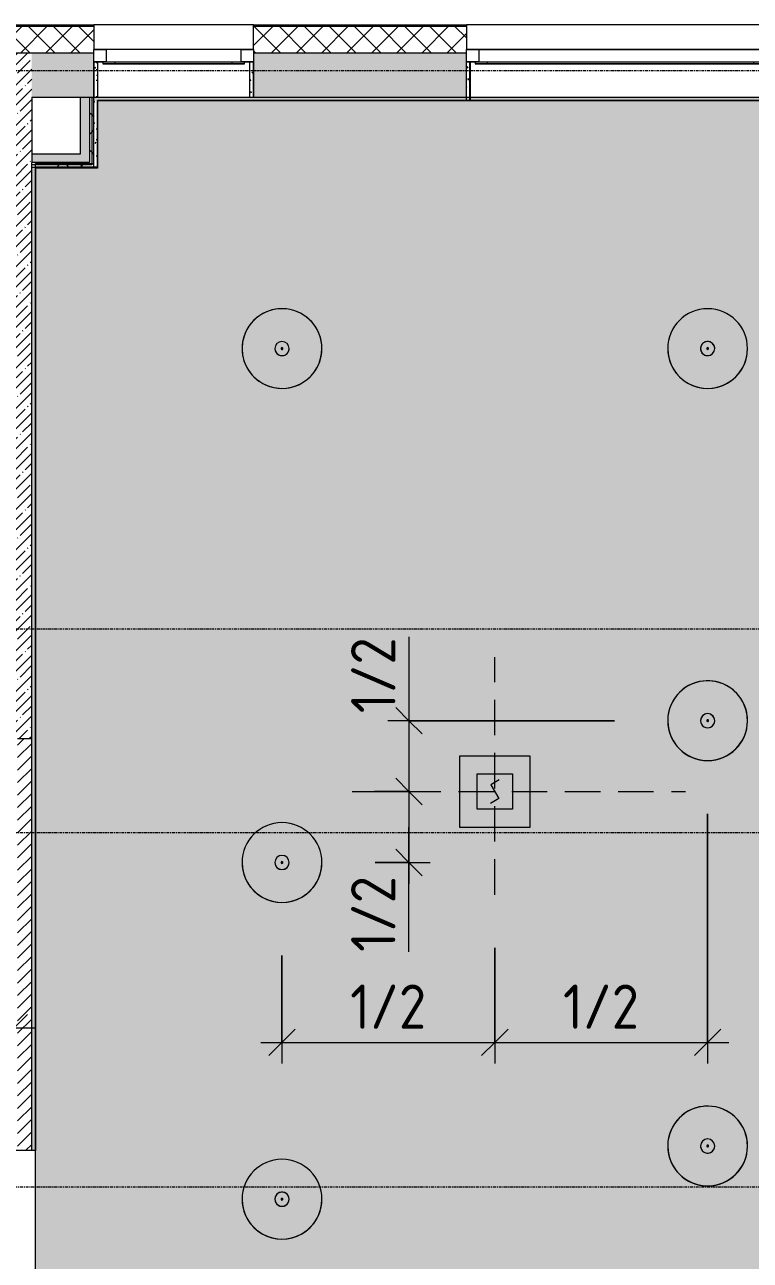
# Model space of a CAD drawing. Header units: millimetres. Extents: x 81548 to 272142, y -8553 to 29000.
# Drawn here: x 100760 to 104851, y 14586 to 21558 of the extents above; entities that cross this region are included whole.
import ezdxf

# ---------------------------------------------------------------- set-up
doc = ezdxf.new("R2010")
doc.units = ezdxf.units.MM
doc.linetypes.add('ADSK_Штрих_ш2 п1', pattern=[300, 200, -100])
doc.linetypes.add('Осевая', pattern=[31.75, 6.35, -4.7625, 15.875, -4.7625])
for name, color, linetype, lineweight in [('A-ANNO-DIMS', 7, 'Continuous', 9), ('A-ANNO-DIMS-100', 7, 'Continuous', 9), ('A-DETL', 7, 'Continuous', 9), ('A-DETL-1', 7, 'ADSK_Штрих_ш2 п1', 9), ('A-GLAZ', 7, 'Continuous', 9), ('A-GLAZ-1', 7, 'Continuous', 13), ('A-WALL', 7, 'Continuous', 9), ('I-WALL', 7, 'Continuous', 9), ('Оси-2', 7, 'Осевая', 9)]:
    doc.layers.add(name, color=color, linetype=linetype, lineweight=lineweight)
for name, color, linetype, lineweight, true_color in [('A-CLNG-1', 7, 'Continuous', 9, 0xeaeaea), ('A-WALL-1', 7, 'Continuous', 9, 0x3c3c3c), ('A-WALL-2', 7, 'Continuous', 9, 0x535353), ('A-WALL-FNSH-1', 7, 'Continuous', 9, 0x3c3c3c), ('E-LITE-EQPM-1', 7, 'Continuous', 9, 0xff8080), ('I-WALL-1', 7, 'Continuous', 9, 0x535353)]:
    doc.layers.add(name, color=color, linetype=linetype, lineweight=lineweight, true_color=true_color)
doc.layers.add('A-CLNG-PATT-1', color=7, linetype='Continuous', lineweight=9, transparency=1)
doc.styles.add('ISOCPEUR', font='isocpeur.ttf', dxfattribs={"width": 0.9, "height": 250})
doc.dimstyles.new('ISO-2_5_0_9К_БОЛЬШОЙ', dxfattribs={"dimscale": 304.8, "dimtxt": 248.995294, "dimasz": 0.492126, "dimexe": 0.393701, "dimexo": 0.984252, "dimgap": 0, "dimtad": 1, "dimdec": 0, "dimrnd": 10, "dimzin": 0, "dimdsep": 46, "dimtxsty": 'ISOCPEUR', "dimblk1": 'OBLIQUE', "dimblk2": 'OBLIQUE', "dimsah": 1, "dimcen": 0.09, "dimdle": 0.393701, "dimazin": 0, "dimtfac": 1, "dimtdec": 4, "dimtix": 1, "dimtmove": 0, "dimatfit": 3, "dimfxl": 1, "dimtvp": 1, "dimtolj": 1, "dimtzin": 0, "dimarcsym": 2})
doc.dimstyles.new('ISO-2_5_0_9К_БОЛЬШОЙ_1', dxfattribs={"dimscale": 304.8, "dimtxt": 248.995294, "dimasz": 0.492126, "dimexe": 0.393701, "dimexo": 0.984252, "dimgap": 0, "dimtad": 1, "dimdec": 0, "dimrnd": 10, "dimzin": 0, "dimdsep": 46, "dimtxsty": 'ISOCPEUR', "dimblk1": 'OBLIQUE', "dimblk2": 'OBLIQUE', "dimsah": 1, "dimcen": 0.09, "dimdle": 0.393701, "dimazin": 0, "dimtfac": 1, "dimtdec": 4, "dimtix": 1, "dimtmove": 1, "dimatfit": 3, "dimfxl": 1, "dimtvp": 1, "dimtolj": 1, "dimtzin": 0, "dimarcsym": 2})
pattern_1 = [(45, (0, 0), (-57.024626, 57.024626), []), (45, (57.025, 0), (-57.024626, 57.024626), [100.806, -20.161, 3.353, -16.808])]
pattern_2 = [(0, (0, 0), (121.92, 30.48), [10.058, -81.382, 10.058, -81.382, -487.68]), (0, (0, 0), (121.92, 30.48), [-182.88, 10.058, -172.822, 10.058, -81.382, -213.36]), (0, (0, 0), (121.92, 30.48), [-457.2, 10.058, -50.902, 10.058, -142.342]), (120, (45.72, 15.24), (-87.356454, 90.345817), [10.058, -81.382, 10.058, -81.382, -487.68]), (120, (45.72, 15.24), (-87.356454, 90.345817), [-182.88, 10.058, -172.822, 10.058, -81.382, -213.36]), (120, (45.72, 15.24), (-87.356454, 90.345817), [-457.2, 10.058, -50.902, 10.058, -142.342]), (240, (60.96, 76.2), (-34.563546, -120.825817), [10.058, -81.382, 10.058, -81.382, -487.68]), (240, (60.96, 76.2), (-34.563546, -120.825817), [-182.88, 10.058, -172.822, 10.058, -81.382, -213.36]), (240, (60.96, 76.2), (-34.563546, -120.825817), [-457.2, 10.058, -50.902, 10.058, -142.342])]
pattern_3 = [(45, (0, 0), (-106.06602, 106.06602), []), (135, (0, 0), (-106.06602, -106.06602), [])]

# ---------------------------------------------------------------- blocks, each defined once
blk = doc.blocks.new('120_Окно_СКБ_1Ст - 120_Окно_СКБ_1Ст 900х2500_h_ с форточкой-22877787-Сводный план потолков 2 этажа в осях 23-33')
at = {"layer": 'A-GLAZ'}
for p, q in [((450, -57), (-450, -57)), ((-450, -127), (450, -127))]:
    blk.add_line(p, q, dxfattribs=at)
at = {"layer": 'A-GLAZ-1'}
for p, q in [((-450, -127), (-450, -57)), ((-450, -57), (-380, -57)), ((-380, -57), (-380, -127)), ((380, -127), (380, -57)), ((380, -57), (450, -57)), ((450, -57), (450, -127)), ((-380, -127), (-450, -127)), ((-400, -127), (-400, -137)), ((-400, -137), (400, -137)), ((400, -137), (-400, -137)), ((-330, -137), (-330, -127)), ((330, -137), (330, -127)), ((450, -127), (380, -127)), ((400, -137), (400, -127))]:
    blk.add_line(p, q, dxfattribs=at)
blk = doc.blocks.new('120_Окно_СКБ_2Ст_Фрамуга сверху - 120_Окно_СКБ_2Ст_2300х2500_h_ ДОО-23103760-Сводный план потолков 2 этажа в осях 23-33')
at = {"layer": 'A-GLAZ'}
for p, q in [((1150, -57), (-1150, -57)), ((-1080, -57), (1080, -57)), ((-1150, -127), (1150, -127)), ((-1080, -127), (1080, -127))]:
    blk.add_line(p, q, dxfattribs=at)
at = {"layer": 'A-GLAZ-1'}
for p, q in [((-1150, -127), (-1150, -57)), ((-1150, -57), (-1080, -57)), ((-1080, -57), (-1080, -127)), ((520, -127), (520, -57)), ((520, -57), (590, -57)), ((590, -57), (590, -127)), ((1080, -127), (1080, -57)), ((1080, -57), (1150, -57)), ((1150, -57), (1150, -127)), ((-1080, -127), (-1150, -127)), ((-1100, -127), (-1100, -137)), ((-1100, -137), (540, -137)), ((540, -137), (-1100, -137)), ((-1030, -137), (-1030, -127)), ((470, -137), (470, -127)), ((590, -127), (520, -127)), ((540, -137), (540, -127)), ((570, -127), (570, -137)), ((570, -137), (1100, -137)), ((1100, -137), (570, -137)), ((640, -137), (640, -127)), ((1030, -137), (1030, -127)), ((1150, -127), (1080, -127)), ((1100, -137), (1100, -127))]:
    blk.add_line(p, q, dxfattribs=at)
blk = doc.blocks.new('Освещение амфитеатр - 450мм-33263960-Сводный план потолков 2 этажа в осях 23-33')
at = {"layer": 'E-LITE-EQPM-1'}
for radius, start, end in [(225, 64.28571, 180), (225, 0, 180), (225, 51.42857, 64.28571), (225, 25.71429, 51.42857), (225, 12.85714, 25.71429), (225, 180, 347.14286), (40, 360, 180), (40, 165, 180), (40, 180, 360), (40, 180, 360), (40, 150, 165), (40, 135, 150), (40, 120, 135), (40, 105, 120), (40, 75, 105), (5, 165, 180), (5, 165, 180), (5, 180, 300), (5, 0, 165), (5, 150, 165), (5, 135, 150), (5, 120, 135), (5, 105, 120), (5, 45, 105), (5, 30, 45), (5, 15, 30), (5, 360, 15), (40, 0, 75), (225, 360, 12.85714), (225, 180, 360), (5, 180, 360), (5, 300, 330), (5, 330, 360), (225, 347.14286, 360)]:
    blk.add_arc((0, 0), radius, start, end, dxfattribs=at)
blk = doc.blocks.new('Освещение амфитеатр - 450мм-V13-Сводный план потолков 2 этажа в осях 23-33')
at = {"layer": 'E-LITE-EQPM-1'}
for radius, start, end in [(225, 360, 180), (225, 0, 180), (225, 180, 360), (40, 0, 180), (40, 15, 180), (40, 180, 360), (40, 180, 195), (5, 0, 180), (5, 135, 180), (5, 180, 300), (5, 120, 135), (5, 45, 120), (5, 30, 45), (5, 15, 30), (5, 360, 15), (40, 360, 15), (40, 345, 360), (225, 180, 360), (40, 195, 210), (40, 210, 225), (40, 225, 255), (40, 255, 285), (5, 180, 360), (5, 300, 315), (5, 315, 330), (5, 330, 360), (40, 285, 300), (40, 300, 315), (40, 315, 330), (40, 330, 345)]:
    blk.add_arc((0, 0), radius, start, end, dxfattribs=at)
blk = doc.blocks.new('Освещение амфитеатр - 450мм-V14-Сводный план потолков 2 этажа в осях 23-33')
at = {"layer": 'E-LITE-EQPM-1'}
blk.add_line((202.7, -97.6), (202.7, -97.6), dxfattribs=at)
for radius, start, end in [(225, 360, 180), (225, 0, 180), (225, 180, 334.28571), (40, 0, 180), (40, 360, 180), (40, 180, 360), (40, 180, 285), (5, 0, 180), (5, 135, 180), (5, 180, 300), (5, 120, 135), (5, 45, 120), (5, 30, 45), (5, 15, 30), (5, 360, 15), (40, 285, 360), (225, 180, 360), (5, 180, 360), (5, 300, 330), (5, 330, 360), (225, 334.28658, 360)]:
    blk.add_arc((0, 0), radius, start, end, dxfattribs=at)
blk = doc.blocks.new('Освещение амфитеатр - 450мм-V15-Сводный план потолков 2 этажа в осях 23-33')
at = {"layer": 'E-LITE-EQPM-1'}
for radius, start, end in [(225, 360, 180), (225, 0, 180), (225, 180, 360), (40, 0, 180), (40, 360, 180), (40, 180, 360), (40, 180, 360), (5, 0, 180), (5, 135, 176.26692), (5, 176.26692, 180), (5, 180, 300), (5, 120, 135), (5, 45, 120), (5, 30, 45), (5, 15, 30), (5, 360, 15), (225, 180, 360), (5, 180, 360), (5, 300, 330), (5, 330, 360)]:
    blk.add_arc((0, 0), radius, start, end, dxfattribs=at)
blk = doc.blocks.new('Освещение амфитеатр - 450мм-V16-Сводный план потолков 2 этажа в осях 23-33')
at = {"layer": 'E-LITE-EQPM-1'}
for radius, start, end in [(225, 360, 180), (225, 0, 180), (225, 180, 360), (40, 0, 180), (40, 360, 180), (40, 180, 360), (40, 180, 240), (5, 0, 180), (5, 135, 180), (5, 180, 300), (5, 120, 135), (5, 45, 120), (5, 30, 45), (5, 15, 30), (5, 360, 15), (40, 285, 360), (225, 180, 360), (40, 240, 255), (40, 255, 285), (5, 180, 360), (5, 300, 330), (5, 330, 360)]:
    blk.add_arc((0, 0), radius, start, end, dxfattribs=at)
blk = doc.blocks.new('Освещение амфитеатр - 450мм-V17-Сводный план потолков 2 этажа в осях 23-33')
at = {"layer": 'E-LITE-EQPM-1'}
for radius, start, end in [(225, 360, 180), (225, 0, 180), (225, 180, 347.14286), (40, 0, 180), (40, 120, 180), (40, 180, 360), (40, 180, 360), (40, 105, 120), (40, 75, 105), (5, 0, 180), (5, 135, 180), (5, 180, 300), (5, 120, 135), (5, 45, 120), (5, 30, 45), (5, 15, 30), (5, 360, 15), (40, 60, 75), (40, 45, 60), (40, 15, 45), (40, 360, 15), (225, 180, 360), (5, 180, 360), (5, 300, 330), (5, 330, 360), (225, 347.14286, 360)]:
    blk.add_arc((0, 0), radius, start, end, dxfattribs=at)
blk = doc.blocks.new('DIMBLOCK139-Сводный план потолков 2 этажа в осях 23-33')
at = {"layer": 'A-ANNO-DIMS-100'}
for p, q in [((99720.5, 16193.8), (99720.5, 15777.7)), ((99720.5, 15897.7), (99720.5, 16193.8)), ((100700, 15703.8), (100700, 16017.7)), ((99720.5, 15897.7), (100820, 15897.7)), ((100700, 15897.7), (100700, 15703.8))]:
    blk.add_line(p, q, dxfattribs=at)
at = {"layer": 'A-ANNO-DIMS-100', "lineweight": 20}
for p, q in [((99720.5, 15897.7), (99795.5, 15972.7)), ((100700, 15897.7), (100775, 15972.7)), ((99720.5, 15897.7), (99645.5, 15822.7)), ((100700, 15897.7), (100625, 15822.7))]:
    blk.add_line(p, q, dxfattribs=at)
at = {"layer": 'A-ANNO-DIMS-100', "color": 0, "insert": (99994.8, 16224.3), "char_height": 250, "width": 517.144, "attachment_point": 1, "line_spacing_factor": 1.149209, "style": 'ISOCPEUR'}
blk.add_mtext('1/2', dxfattribs=at)
blk = doc.blocks.new('_Oblique')
at = {"color": 0, "linetype": 'ByBlock', "lineweight": -2}
blk.add_line((-0.5, -0.5), (0.5, 0.5), dxfattribs=at)
blk = doc.blocks.new('DIMBLOCK151-Сводный план потолков 2 этажа в осях 23-33')
at = {"layer": 'A-ANNO-DIMS-100'}
for p, q in [((102926.7, 18103.6), (102926.7, 17572.7)), ((102926.7, 17750.7), (102926.7, 17230.7)), ((104085.6, 17630.7), (102806.7, 17630.7)), ((102926.7, 17630.7), (104085.6, 17630.7)), ((102926.7, 17572.7), (102926.7, 17430.7)), ((102732.8, 17230.7), (103046.7, 17230.7)), ((102926.7, 17230.7), (102732.8, 17230.7))]:
    blk.add_line(p, q, dxfattribs=at)
at = {"layer": 'A-ANNO-DIMS-100', "lineweight": 20}
for p, q in [((102926.7, 17630.7), (102851.7, 17705.7)), ((102926.7, 17630.7), (103001.7, 17555.7)), ((102926.7, 17230.7), (102851.7, 17305.7)), ((102926.7, 17230.7), (103001.7, 17155.7))]:
    blk.add_line(p, q, dxfattribs=at)
at = {"layer": 'A-ANNO-DIMS-100', "color": 0, "insert": (102600.1, 17672.7), "char_height": 250, "width": 517.144, "attachment_point": 1, "rotation": 90, "line_spacing_factor": 1.149209, "style": 'ISOCPEUR'}
blk.add_mtext('1/2', dxfattribs=at)
blk = doc.blocks.new('DIMBLOCK152-Сводный план потолков 2 этажа в осях 23-33')
at = {"layer": 'A-ANNO-DIMS-100', "lineweight": 20}
for p, q in [((102926.7, 17230.7), (102851.7, 17305.7)), ((102926.7, 17230.7), (103001.7, 17155.7)), ((102926.7, 16830.7), (102851.7, 16905.7)), ((102926.7, 16830.7), (103001.7, 16755.7))]:
    blk.add_line(p, q, dxfattribs=at)
at = {"layer": 'A-ANNO-DIMS-100'}
for p, q in [((102732.8, 17230.7), (103046.7, 17230.7)), ((102926.7, 17230.7), (102732.8, 17230.7)), ((102926.7, 17230.7), (102926.7, 16710.7)), ((102926.7, 16856.9), (102926.7, 17030.7)), ((102735.6, 16830.7), (103046.7, 16830.7)), ((102926.7, 16830.7), (102735.6, 16830.7)), ((102926.7, 16325.9), (102926.7, 16856.9))]:
    blk.add_line(p, q, dxfattribs=at)
at = {"layer": 'A-ANNO-DIMS-100', "color": 0, "insert": (102600.1, 16325.9), "char_height": 250, "width": 517.144, "attachment_point": 1, "rotation": 90, "line_spacing_factor": 1.149209, "style": 'ISOCPEUR'}
blk.add_mtext('1/2', dxfattribs=at)
blk = doc.blocks.new('DIMBLOCK153-Сводный план потолков 2 этажа в осях 23-33')
at = {"layer": 'A-ANNO-DIMS-100'}
for p, q in [((103410.6, 16348.9), (103410.6, 15695.6)), ((103410.6, 15815.6), (103410.6, 16348.9)), ((102210.6, 16305.7), (102210.6, 15695.6)), ((102210.6, 15815.6), (102210.6, 16305.7)), ((102090.6, 15815.6), (103410.6, 15815.6))]:
    blk.add_line(p, q, dxfattribs=at)
at = {"layer": 'A-ANNO-DIMS-100', "lineweight": 20}
for p, q in [((102210.6, 15815.6), (102285.6, 15890.6)), ((103410.6, 15815.6), (103485.6, 15890.6)), ((102210.6, 15815.6), (102135.6, 15740.6)), ((103410.6, 15815.6), (103335.6, 15740.6))]:
    blk.add_line(p, q, dxfattribs=at)
at = {"layer": 'A-ANNO-DIMS-100', "color": 0, "insert": (102595.1, 16142.2), "char_height": 250, "width": 517.144, "attachment_point": 1, "line_spacing_factor": 1.149209, "style": 'ISOCPEUR'}
blk.add_mtext('1/2', dxfattribs=at)
blk = doc.blocks.new('DIMBLOCK154-Сводный план потолков 2 этажа в осях 23-33')
at = {"layer": 'A-ANNO-DIMS-100'}
for p, q in [((104610.6, 17105.7), (104610.6, 15695.6)), ((104610.6, 15815.6), (104610.6, 17105.7)), ((103410.6, 16348.9), (103410.6, 15695.6)), ((103410.6, 15815.6), (103410.6, 16348.9)), ((103410.6, 15815.6), (104730.6, 15815.6))]:
    blk.add_line(p, q, dxfattribs=at)
at = {"layer": 'A-ANNO-DIMS-100', "lineweight": 20}
for p, q in [((103410.6, 15815.6), (103485.6, 15890.6)), ((104610.6, 15815.6), (104685.6, 15890.6)), ((103410.6, 15815.6), (103335.6, 15740.6)), ((104610.6, 15815.6), (104535.6, 15740.6))]:
    blk.add_line(p, q, dxfattribs=at)
at = {"layer": 'A-ANNO-DIMS-100', "color": 0, "insert": (103795.1, 16142.2), "char_height": 250, "width": 517.144, "attachment_point": 1, "line_spacing_factor": 1.149209, "style": 'ISOCPEUR'}
blk.add_mtext('1/2', dxfattribs=at)

msp = doc.modelspace()

# ---------------------------------------------------------------- hatches: boundary and pattern name
at = {"layer": 'A-CLNG-PATT-1'}
h = msp.add_hatch(color=256, dxfattribs=at)
h.paths.add_polyline_path([(105540, 13540), (105550, 13540), (105550, 13557), (105530, 13557), (105530, 13980), (105550, 13980), (105550, 14000), (105530, 14000), (105530, 14011), (105550, 14011), (105550, 21129), (101171, 21129), (101171, 20749), (100820, 20749), (100820.1, 13920), (101121, 13920), (101121, 13540), (105510, 13540)])
h.paths.add_polyline_path([(109839, 13631), (109839, 14011), (110550, 14011), (110550, 20308), (110330, 20308), (110330, 21129), (108491, 21129), (108490, 20749), (108130, 20749), (108130, 21129), (106070, 21129), (106070, 20749), (106060, 20749), (106060, 14011), (109551, 14011), (109551, 13631), (109833, 13631)])
at = {"layer": 'A-WALL'}
h = msp.add_hatch(dxfattribs=at)
h.set_pattern_fill('FP_1', color=256, style=0, pattern_type=2)
h.set_pattern_definition([(45, (0, 0), (-70.71068, 70.71068), []), (135, (0, 0), (-70.71068, -70.71068), [])])
h.paths.add_polyline_path([(125230, 21400), (125230, 21550), (120150.2, 21550), (120150.2, 21400), (125080, 21400)])
h.paths.add_polyline_path([(119250.2, 21400), (119250.2, 21550), (117900.4, 21550), (117900.4, 21400), (118900.7, 21400)])
h.paths.add_polyline_path([(117000.4, 21400), (117000.4, 21550), (115600.4, 21550), (115600.4, 21400), (116357.4, 21400)])
h.paths.add_polyline_path([(113300.4, 21400), (113300.4, 21550), (112150, 21550), (112150, 21400), (112542.5, 21400)])
h.paths.add_polyline_path([(111250, 21400), (111250, 21550), (109950.4, 21550), (109950.4, 21400), (111050, 21400)])
h.paths.add_polyline_path([(108727.5, 21400), (109050.4, 21400), (109050.4, 21550), (107750.4, 21550), (107750.4, 21400), (108091.7, 21400)])
h.paths.add_polyline_path([(106850.4, 21400), (106850.4, 21550), (105550.2, 21550), (105550.2, 21400), (106184.2, 21400)])
h.paths.add_polyline_path([(103250.2, 21400), (103250.2, 21550), (102050, 21550), (102050, 21400), (102369.3, 21400)])
h.paths.add_polyline_path([(100800, 21400), (101150, 21400), (101150, 21550), (96610, 21550), (96610, 21400), (100580, 21400)])
h.paths.add_polyline_path([(93149.9, 21400), (93310, 21400), (93310, 21550), (93060, 21550), (93060, 21400)])
at = {"layer": 'I-WALL'}
h = msp.add_hatch(dxfattribs=at)
h.set_pattern_fill('FP_2', color=256, style=0, pattern_type=2)
h.set_pattern_definition(pattern_1)
h.paths.add_polyline_path([(121210, 21150), (121210, 21400), (120850, 21400), (120850, 21150)])
h.paths.add_polyline_path([(118180.5, 21150), (119250.2, 21150), (119250.2, 21400), (117900.4, 21400), (117900.4, 21150), (118168, 21150)])
h.paths.add_polyline_path([(117000.4, 21150), (117000.4, 21400), (116100.4, 21400), (116100.4, 21150), (116357.4, 21150)])
h.paths.add_polyline_path([(113300.4, 21150), (113300.4, 21400), (112150, 21400), (112150, 21150), (112542.5, 21150)])
h.paths.add_polyline_path([(111250, 21150), (111250, 21400), (111050, 21400), (111050, 21150)])
h.paths.add_polyline_path([(110350, 21150), (110350, 21400), (109950.4, 21400), (109950.4, 21150), (110330, 21150)])
h.paths.add_polyline_path([(109050.4, 21150), (109050.4, 21400), (107750.4, 21400), (107750.4, 21150), (108727.5, 21150)])
h.paths.add_polyline_path([(106184.2, 21150), (106850.4, 21150), (106850.4, 21400), (106050, 21400), (106050, 21150)])
h.paths.add_polyline_path([(103250.2, 21150), (103250.2, 21400), (102050, 21400), (102050, 21150), (102369.3, 21150)])
h.paths.add_polyline_path([(100560, 21150), (100580, 21150), (100580, 21400), (100560, 21400)])
h.paths.add_polyline_path([(101125, 21150), (101150, 21150), (101150, 21400), (100800, 21400), (100800, 21150), (101097.7, 21150)])
h = msp.add_hatch(dxfattribs=at)
h.set_pattern_fill('FP_2', color=256, style=0, pattern_type=2)
h.set_pattern_definition(pattern_1)
h.paths.add_polyline_path([(100800, 17750), (100800, 21400), (100580, 21400), (100580, 17750)])
h = msp.add_hatch(dxfattribs=at)
h.set_pattern_fill('FP_20', color=256, style=0, pattern_type=2)
h.set_pattern_definition(pattern_2)
h.paths.add_polyline_path([(101170, 21150), (101170, 21348), (101150, 21348), (101150, 21150)])
h = msp.add_hatch(dxfattribs=at)
h.set_pattern_fill('FP_20', color=256, style=0, pattern_type=2)
h.set_pattern_definition(pattern_2)
h.paths.add_polyline_path([(102030, 21150), (102050, 21150), (102050, 21348), (102030, 21348)])
h = msp.add_hatch(dxfattribs=at)
h.set_pattern_fill('FP_20', color=256, style=0, pattern_type=2)
h.set_pattern_definition(pattern_2)
h.paths.add_polyline_path([(103270.2, 21130), (103270.2, 21348), (103250.2, 21348), (103250.2, 21130)])
for points in [[(101075, 20780), (101125, 20780), (101125, 21150), (101075, 21150), (101075, 20830)], [(101075, 20780), (101075, 20830), (100800, 20830), (100800, 20780)]]:
    msp.add_hatch(color=256, dxfattribs=at).paths.add_polyline_path(points)
h = msp.add_hatch(dxfattribs=at)
h.set_pattern_fill('FP_30', color=256, style=0, pattern_type=2)
h.set_pattern_definition(pattern_3)
h.paths.add_polyline_path([(101125, 20767.5), (101137.5, 20767.5), (101137.5, 21150), (101125, 21150), (101125, 20780)])
h = msp.add_hatch(dxfattribs=at)
h.set_pattern_fill('FP_30', color=256, style=0, pattern_type=2)
h.set_pattern_definition(pattern_3)
h.paths.add_polyline_path([(101137.5, 20755), (101150, 20755), (101150, 21150), (101137.5, 21150), (101137.5, 20767.5)])
h = msp.add_hatch(dxfattribs=at)
h.set_pattern_fill('FP_20', color=256, style=0, pattern_type=2)
h.set_pattern_definition(pattern_2)
h.paths.add_polyline_path([(105548.4, 21130), (105550, 21130), (105550, 21150), (101150, 21150), (101150, 21130), (104912.6, 21130)])
h = msp.add_hatch(dxfattribs=at)
h.set_pattern_fill('FP_20', color=256, style=0, pattern_type=2)
h.set_pattern_definition(pattern_2)
h.paths.add_polyline_path([(101170, 20775), (101170, 21130), (101150, 21130), (101150, 20775)])
h = msp.add_hatch(dxfattribs=at)
h.set_pattern_fill('FP_30', color=256, style=0, pattern_type=2)
h.set_pattern_definition(pattern_3)
h.paths.add_polyline_path([(101075, 20767.5), (101125, 20767.5), (101125, 20780), (100800, 20780), (100800, 20767.5)])
h = msp.add_hatch(dxfattribs=at)
h.set_pattern_fill('FP_30', color=256, style=0, pattern_type=2)
h.set_pattern_definition(pattern_3)
h.paths.add_polyline_path([(100820, 20755), (101137.5, 20755), (101137.5, 20767.5), (100800, 20767.5), (100800, 20755)])
h = msp.add_hatch(dxfattribs=at)
h.set_pattern_fill('FP_20', color=256, style=0, pattern_type=2)
h.set_pattern_definition(pattern_2)
h.paths.add_polyline_path([(100820, 13900), (100820, 14105), (100800, 14105), (100800, 13900)])
h.paths.add_polyline_path([(100800, 15205), (100820, 15205), (100820, 20755), (100800, 20755), (100800, 15483.5)])
h = msp.add_hatch(dxfattribs=at)
h.set_pattern_fill('FP_20', color=256, style=0, pattern_type=2)
h.set_pattern_definition(pattern_2)
h.paths.add_polyline_path([(100820, 20755), (101170, 20755), (101170, 20775), (100820, 20775)])
h = msp.add_hatch(dxfattribs=at)
h.set_pattern_fill('FP_2', color=256, style=0, pattern_type=2)
h.set_pattern_definition(pattern_1)
h.paths.add_polyline_path([(100720, 17530), (100800, 17530), (100800, 17750), (94580, 17750), (94580, 17530), (99826, 17530)])
h = msp.add_hatch(dxfattribs=at)
h.set_pattern_fill('FP_5', color=256, style=0, pattern_type=2)
h.set_pattern_definition([(45, (0, 0), (-35.35534, 35.35534), [])])
h.paths.add_polyline_path([(100800, 13900), (100800, 14105), (100720, 14105), (100720, 13900)])
h.paths.add_polyline_path([(100720, 15205), (100800, 15205), (100800, 17530), (100720, 17530), (100720, 15483.5)])

# ---------------------------------------------------------------- linework, layer by layer
at = {"layer": 'A-CLNG-1'}
for p, q in [((101171, 21348), (101171, 21150)), ((103271.2, 21348), (103271.2, 21150)), ((105550, 21129), (101171, 21129)), ((101171, 21129), (101171, 20749)), ((101171, 20749), (100820, 20749))]:
    msp.add_line(p, q, dxfattribs=at)
at = {"layer": 'A-DETL'}
for p, q in [((103210.6, 17430.7), (103210.6, 17030.7)), ((103610.6, 17430.7), (103210.6, 17430.7)), ((103610.6, 17030.7), (103610.6, 17430.7)), ((103435.7, 17297.2), (103388.1, 17269.7)), ((103388.1, 17269.7), (103433.1, 17191.7)), ((103433.1, 17191.7), (103385.4, 17164.2)), ((103210.6, 17030.7), (103610.6, 17030.7))]:
    msp.add_line(p, q, dxfattribs=at)
at = {"layer": 'A-DETL-1'}
for p, q in [((103410.6, 16648.9), (103410.6, 17988.9)), ((103310.6, 17330.7), (103510.6, 17330.7)), ((103310.6, 17130.7), (103310.6, 17330.7)), ((103510.6, 17330.7), (103510.6, 17130.7)), ((102606.2, 17230.7), (104486.2, 17230.7)), ((103510.6, 17130.7), (103310.6, 17130.7))]:
    msp.add_line(p, q, dxfattribs=at)
at = {"layer": 'A-WALL'}
for p, q in [((96610, 21553), (101150, 21553)), ((96610, 21550), (101150, 21550)), ((102050, 21553), (103250.2, 21553)), ((102050, 21550), (103250.2, 21550)), ((96610, 21400), (101150, 21400)), ((102050, 21400), (103250.2, 21400)), ((101125, 21150), (101125, 20780)), ((101137.5, 21150), (101137.5, 20767.5)), ((101170, 20775), (101170, 21130)), ((100800, 15205), (100800, 20780)), ((101125, 20780), (100800, 20780)), ((101137.5, 20767.5), (100800, 20767.5)), ((100800, 20755), (101150, 20755)), ((100820, 15205), (100820, 20775)), ((100720, 17530), (100800, 17530))]:
    msp.add_line(p, q, dxfattribs=at)
at = {"layer": 'A-WALL-1'}
for p, q in [((101150, 21550), (101150, 21418)), ((102050, 21418), (102050, 21550)), ((103250.2, 21550), (103250.2, 21418)), ((101150, 21348), (101150, 21150)), ((101150, 21150), (101150, 21348)), ((101170, 21348), (101170, 21150)), ((102030, 21150), (102030, 21348)), ((102050, 21150), (102050, 21348)), ((102050, 21348), (102050, 21150)), ((103250.2, 21130), (103250.2, 21348)), ((100800, 21150), (100800, 20780)), ((100800, 21150), (105550, 21150)), ((101075, 20830), (101075, 21150)), ((101150, 20755), (101150, 21150)), ((105550, 21130), (101170, 21130)), ((100800, 20830), (101075, 20830)), ((100820, 20775), (101150, 20775)), ((100820, 15205), (100700, 15205))]:
    msp.add_line(p, q, dxfattribs=at)
at = {"layer": 'A-WALL-2'}
for p, q in [((102050, 21558), (101150, 21558)), ((105550.2, 21558), (103250.2, 21558))]:
    msp.add_line(p, q, dxfattribs=at)
at = {"layer": 'A-WALL-FNSH-1'}
for p, q in [((96610, 21558), (101150, 21558)), ((101150, 21558), (101150, 21550)), ((102050, 21550), (102050, 21558)), ((102050, 21558), (103250.2, 21558)), ((103250.2, 21558), (103250.2, 21550)), ((101171, 21348), (101171, 21150)), ((102029, 21150), (102029, 21348)), ((103270.2, 21129), (103270.2, 21348)), ((103271.2, 21348), (103271.2, 21129)), ((101171, 21130), (101171, 21129)), ((102050, 21129), (102050, 21130)), ((103250.2, 21130), (103250.2, 21129)), ((100821, 20754), (100821, 15205)), ((101171, 20754), (100821, 20754)), ((101150, 20755), (101170, 20755)), ((101170, 20755), (101170, 20775)), ((100821, 15205), (100820, 15205))]:
    msp.add_line(p, q, dxfattribs=at)
at = {"layer": 'I-WALL-1'}
for p, q in [((100820, 14105), (100820, 15205)), ((100821, 14105), (100821, 15205))]:
    msp.add_line(p, q, dxfattribs=at)
at = {"layer": 'Оси-2'}
for p, q in [((84847.6, 21300), (122580, 21300)), ((84847.6, 18150), (122738, 18150)), ((84847.6, 17000), (122738, 17000)), ((84847.6, 15000), (122160, 15000))]:
    msp.add_line(p, q, dxfattribs=at)

# ---------------------------------------------------------------- block references
at = {"layer": 'A-GLAZ'}
for name, p in [('120_Окно_СКБ_1Ст - 120_Окно_СКБ_1Ст 900х2500_h_ с форточкой-22877787-Сводный план потолков 2 этажа в осях 23-33', (101600, 21475)), ('120_Окно_СКБ_2Ст_Фрамуга сверху - 120_Окно_СКБ_2Ст_2300х2500_h_ ДОО-23103760-Сводный план потолков 2 этажа в осях 23-33', (104400.2, 21475))]:
    msp.add_blockref(name, p, dxfattribs=at)
at = {"layer": 'E-LITE-EQPM-1', "rotation": 180}
for name, p in [('Освещение амфитеатр - 450мм-33263960-Сводный план потолков 2 этажа в осях 23-33', (102210.6, 19730.7)), ('Освещение амфитеатр - 450мм-V13-Сводный план потолков 2 этажа в осях 23-33', (104610.6, 19730.7)), ('Освещение амфитеатр - 450мм-V14-Сводный план потолков 2 этажа в осях 23-33', (104610.6, 17630.7)), ('Освещение амфитеатр - 450мм-V15-Сводный план потолков 2 этажа в осях 23-33', (102210.6, 16830.7)), ('Освещение амфитеатр - 450мм-V17-Сводный план потолков 2 этажа в осях 23-33', (104610.6, 15230.7)), ('Освещение амфитеатр - 450мм-V16-Сводный план потолков 2 этажа в осях 23-33', (102210.6, 14930.7))]:
    msp.add_blockref(name, p, dxfattribs=at)

# ---------------------------------------------------------------- dimensions: what is measured, and where the dimension line sits
at = {"layer": 'A-ANNO-DIMS'}
for base, p1, p2, override, picture, middle in [((102926.7, 17230.7), (104385.6, 17630.7), (103032.8, 17230.7), {"dimpost": '<>', "dimfxl": 1410.692848}, 'DIMBLOCK151-Сводный план потолков 2 этажа в осях 23-33', (102766.7, 17931.3)), ((102926.7, 16830.7), (103032.8, 17230.7), (102435.6, 16830.7), {"dimpost": '<>', "dimfxl": 718.786347}, 'DIMBLOCK152-Сводный план потолков 2 этажа в осях 23-33', (102766.7, 16584.5))]:
    dim = msp.add_linear_dim(base=base, p1=p1, p2=p2, angle=90, text='1/2', dimstyle='ISO-2_5_0_9К_БОЛЬШОЙ_1', override=override, dxfattribs=at)
    dim.commit()
    dim.dimension.update_dxf_attribs({"geometry": picture, "text_midpoint": middle, "dimtype": 160, "text_rotation": 90})
for base, p1, p2, override, picture, middle in [((104610.6, 15815.6), (103410.6, 16648.9), (104610.6, 17405.7), {"dimpost": '<>', "dimfxl": 1418.717993}, 'DIMBLOCK154-Сводный план потолков 2 этажа в осях 23-33', (104010.6, 15940.6)), ((103410.6, 15815.6), (102210.6, 16605.7), (103410.6, 16648.9), {"dimpost": '<>', "dimfxl": 1200.777004}, 'DIMBLOCK153-Сводный план потолков 2 этажа в осях 23-33', (102810.6, 15940.6)), ((100700, 15897.7), (99720.5, 15893.8), (100700, 16003.8), {"dimpost": '<>', "dimfxl": 985.655264}, 'DIMBLOCK139-Сводный план потолков 2 этажа в осях 23-33', (100210.3, 16022.7))]:
    dim = msp.add_linear_dim(base=base, p1=p1, p2=p2, text='1/2', dimstyle='ISO-2_5_0_9К_БОЛЬШОЙ', override=override, dxfattribs=at)
    dim.commit()
    dim.dimension.update_dxf_attribs({"geometry": picture, "text_midpoint": middle})

doc.saveas('drawing.dxf')
